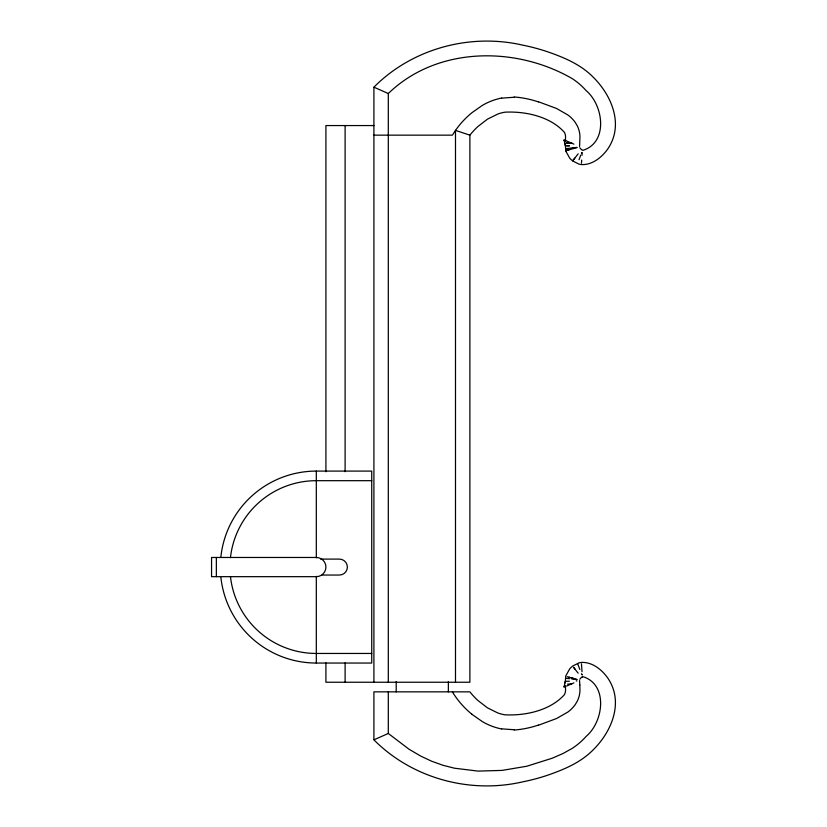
<?xml version="1.0" encoding="UTF-8"?>
<svg xmlns="http://www.w3.org/2000/svg" width="827" height="827" viewBox="0 0 827 827"><rect width="100%" height="100%" fill="white"/><g stroke="black" fill="none" stroke-linecap="round" stroke-linejoin="round"><path stroke-width="1.24" d="M579.572 680.528L579.562 680.559A4.228 4.228 0 0 0 579.582 681.19A3.784 3.784 0 0 1 579.624 681.686L579.624 681.748A5.169 5.169 0 0 0 579.634 682.182L579.851 684.87M581.474 163.198L581.691 160.056M582.012 155.269L582.198 152.633M564.014 140.59L564.055 140.052M565.317 143.205L565.73 150.99L569.71 158.143A20.851 20.851 0 0 0 572.78 160.986L578.828 164.056A15.186 15.186 0 0 0 582.043 164.604C592.856 164.8 602.18 156.996 608.052 148.56A43.965 43.965 0 0 0 613.717 136.486C618.803 119.005 611.866 100.398 601.281 86.401A85.77 85.77 0 0 0 592.153 76.125C579.675 63.927 563.166 57.135 546.936 51.553A203.628 203.628 0 0 0 522.798 45.154C469.943 32.935 412.218 48.607 373.907 87.166L373.907 682.244M565.472 141.365L565.544 136.145A11.237 11.237 0 0 0 564.448 132.382C550.317 116.535 525.683 111.169 505.07 112.172A40.792 40.792 0 0 0 497.885 114.002L487.485 119.14L477.985 126.459A75.495 75.495 0 0 0 469.881 135.152L469.881 682.244L325.91 682.244L325.91 662.872M564.159 687.092L565.11 681.5M580.75 155.114L579.045 159.694M581.453 153.233L581.681 152.602M579.841 679.298L579.965 679.081A5.686 5.686 0 0 1 580.626 678.243L580.719 678.14A6.244 6.244 0 0 1 581.05 677.82L581.557 677.416M573.101 160.314L578.166 153.801M574.796 158.133L572.625 160.8M388.297 682.244L388.297 93.534C436.914 46.322 515.583 45.919 572.067 78.524A66.977 66.977 0 0 1 581.143 85.532L582.59 86.907A70.584 70.584 0 0 1 586.043 90.515C603.596 105.339 608.29 142.017 583.304 150.235M582.136 677.065L582.218 677.013A3.091 3.091 0 0 1 582.528 676.879L582.59 676.848M582.053 677.106L582.053 677.106A3.318 3.318 0 0 0 581.546 677.416M583.304 676.765C608.207 684.901 603.669 721.671 586.043 736.485A70.584 70.584 0 0 1 582.59 740.093L581.143 741.457A66.977 66.977 0 0 1 572.067 748.476L563.032 753.5L552.198 758.225L526.861 766.216L502.113 770.402L478.058 771.105L454.426 768.2L442.879 765.254L431.673 761.233L420.881 756.178L409.127 749.303L388.297 733.466L374.031 739.783M566.65 686.028L573.897 682.885M538.511 725.217L556.561 718.518L567.901 712.026A34.207 34.207 0 0 0 573.338 707.013L574.083 706.103A23.559 23.559 0 0 0 575.52 704.149L577.422 700.903A26.371 26.371 0 0 0 579.965 690.71L579.861 685.087M565.771 150.669L569.069 149.77M576.874 147.651L565.792 150.669M501.648 98.144L514.177 97.255M574.331 147.702L576.988 147.392M572.387 147.93L573.028 147.857M573.349 147.816L566.299 148.653L567.622 148.498M567.477 684.146L571.902 683.846M576.264 680.962L576.936 680.931M569.389 681.2L566.175 681.293M514.177 729.745L501.648 728.856M566.681 143.143L569.813 143.123M373.907 125.559L325.91 125.559L325.91 471.762M373.907 135.152L452.4 135.152L455.491 130.387A88.044 88.044 0 0 1 471.835 112.782L482.12 105.546A60.443 60.443 0 0 1 501.627 98.051M220.912 556.571A95.984 95.984 0 0 1 316.317 471.09L371.726 471.09L371.726 663.047L316.317 663.047A95.984 95.984 0 0 1 220.912 577.566M371.726 480.683L316.317 480.683A86.38 86.38 0 0 0 230.454 557.625M320.649 559.093L339.401 559.093A7.97 7.97 0 0 1 347.371 567.064A7.97 7.97 0 0 1 339.401 575.044L322.085 575.044M371.726 653.454L316.317 653.454A86.38 86.38 0 0 1 230.454 576.512M571.902 143.154L566.412 142.782M566.299 678.347L569.483 678.729M571.767 678.998L575.323 679.412M575.654 679.453L576.988 679.608M567.157 676.703L576.874 679.349M569.079 677.23L574.103 678.605M538.511 101.783L556.561 108.482L567.901 114.974A34.207 34.207 0 0 1 573.338 119.987L574.083 120.897A23.559 23.559 0 0 1 575.52 122.851L577.422 126.097A26.371 26.371 0 0 1 579.965 136.29L579.634 144.818A5.169 5.169 0 0 0 579.613 145.201L579.624 145.314A3.784 3.784 0 0 1 579.593 145.748A4.228 4.228 0 0 0 579.562 146.42L579.572 146.472M469.87 135.152L455.491 130.387L455.491 682.244M582.59 150.152L582.57 150.142A3.091 3.091 0 0 1 582.218 149.976L582.012 149.873A3.318 3.318 0 0 1 581.546 149.584M573.897 144.115L565.213 140.352M374.031 87.217L388.297 93.534M581.557 149.584L581.05 149.18A6.244 6.244 0 0 1 580.719 148.86L580.626 148.767A5.686 5.686 0 0 1 579.965 147.919L579.861 147.744M471.814 714.239L482.12 721.454A60.443 60.443 0 0 0 501.627 728.949M573.535 667.317L578.166 673.199M573.938 667.761L575.116 669.27M579.841 669.467L577.918 664.308M581.453 673.767L581.681 674.398M564.159 139.908L565.11 145.5M565.472 685.635L565.544 690.855A11.237 11.237 0 0 1 564.448 694.618C550.317 710.465 525.683 715.831 505.07 714.828A40.792 40.792 0 0 1 497.885 712.998L487.485 707.86L477.985 700.541A75.495 75.495 0 0 1 469.881 691.848L373.907 691.848L373.907 739.834C412.218 778.393 469.943 794.065 522.798 781.835A203.628 203.628 0 0 0 546.936 775.447C563.166 769.865 579.675 763.073 592.153 750.875A85.77 85.77 0 0 0 601.281 740.599C611.877 726.602 618.803 707.995 613.717 690.514A43.965 43.965 0 0 0 608.052 678.44C602.18 670.004 592.856 662.2 582.043 662.396A15.186 15.186 0 0 0 578.828 662.944L572.78 666.014A20.851 20.851 0 0 0 569.71 668.857L565.73 676.01L565.254 682.875M582.198 674.367L582.249 675.018M564.014 686.41L564.055 686.948M581.474 663.802L582.012 671.741M448.368 681.52L448.368 691.848M396.205 681.52L396.205 691.848M388.297 691.848L388.297 733.466M345.107 125.559L345.107 471.71M345.107 662.872L345.107 682.244M316.317 471.09L316.317 557.812M316.317 576.326L316.317 663.047M216.354 557.47L216.354 576.667M471.855 714.187A87.052 87.052 0 0 1 452.379 691.858M538.46 725.062A98.516 98.516 0 0 1 514.198 730.024M514.198 96.976A98.516 98.516 0 0 1 538.46 101.938M316.317 557.47L211.567 557.47L211.557 576.667L316.317 576.667A9.593 9.593 0 0 0 325.91 567.064A9.593 9.593 0 0 0 316.317 557.47M569.379 145.81L566.175 145.707L569.389 145.8"/></g></svg>
